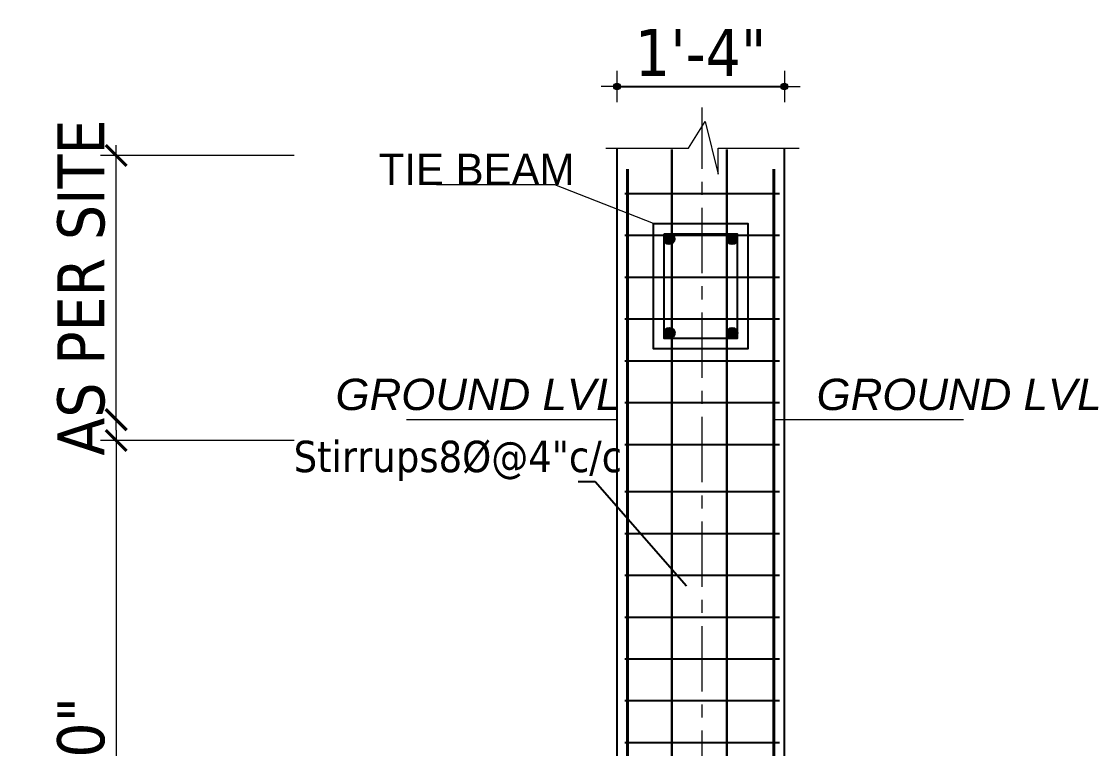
# Model space of a CAD drawing. Header units: inches. Extents: x 130993 to 274375, y -5108 to 103559.
# Drawn here: x 136030.2 to 136236.2, y 50737.7 to 50876.8 of the extents above; entities that cross this region are included whole.
import ezdxf

# ---------------------------------------------------------------- set-up
doc = ezdxf.new("R2010")
doc.units = ezdxf.units.IN
doc.header["$MEASUREMENT"] = 0
doc.header["$PDMODE"] = 2
doc.header["$PDSIZE"] = -3
doc.linetypes.add('CENTER', pattern=[2, 1.25, -0.25, 0.25, -0.25])
for name, color, linetype, lineweight in [('.4', 160, 'Continuous', 40), ('0.2', 43, 'Continuous', 20), ('Center line', 252, 'CENTER', 20), ('DIM', 5, 'Continuous', 9), ('DIMENSION', 142, 'Continuous', 20), ('INDEX LINE', 4, 'Continuous', 13), ('PLAN Stairs', 156, 'Continuous', 25), ('reinforcement', 220, 'Continuous', 30), ('roof', 1, 'Continuous', 20), ('TEXT', 181, 'Continuous', 13)]:
    doc.layers.add(name, color=color, linetype=linetype, lineweight=lineweight)
doc.layers.add('ELEVATION', color=7, linetype='Continuous')
doc.layers.add('STIRRUP', color=10, linetype='Continuous')
doc.styles.add('bimal', font='comic.ttf')
doc.styles.add('TAHOMA', font='tahoma.ttf', dxfattribs={"height": 9})
doc.dimstyles.new('1-4', dxfattribs={"dimscale": 0, "dimtxt": 8, "dimasz": 4, "dimexe": 3, "dimexo": 3, "dimgap": 2, "dimtad": 1, "dimdec": 0, "dimlfac": 0.5, "dimzin": 3, "dimdsep": 46, "dimlunit": 4, "dimtxsty": 'TAHOMA', "dimblk1": 'ARCHTICK', "dimblk2": 'ARCHTICK', "dimsah": 1, "dimcen": 0, "dimdle": 2, "dimclrd": 6, "dimclre": 6, "dimclrt": 7, "dimadec": 0, "dimazin": 0, "dimtfac": 0.333333, "dimtdec": 0, "dimtmove": 1, "dimatfit": 2, "dimfxl": 1, "dimtolj": 1, "dimtzin": 0, "dimlwd": -1, "dimlwe": -1, "dimarcsym": 0})
doc.dimstyles.new('1.4', dxfattribs={"dimscale": 0, "dimtxt": 6, "dimasz": 0.5, "dimexe": 2, "dimexo": 9, "dimgap": 2, "dimtad": 1, "dimdec": 0, "dimlfac": 0.5, "dimzin": 3, "dimdsep": 46, "dimlunit": 4, "dimtxsty": 'TAHOMA', "dimblk": 'DIM', "dimcen": 3, "dimdle": 3, "dimse1": 1, "dimse2": 1, "dimclrd": 256, "dimclre": 256, "dimclrt": 7, "dimadec": 1, "dimazin": 2, "dimtfac": 1, "dimtdec": 0, "dimtix": 1, "dimtofl": 0, "dimtmove": 2, "dimatfit": 3, "dimldrblk": 'ARW', "dimfxl": 1, "dimfrac": 2, "dimtolj": 2, "dimtzin": 0, "dimarcsym": 0})

# ---------------------------------------------------------------- blocks, each defined once
blk = doc.blocks.new('_ArchTick')
at = {"color": 0, "linetype": 'ByBlock', "const_width": 0.15}
blk.add_lwpolyline([(-0.5, -0.5), (0.5, 0.5)], dxfattribs=at)
blk = doc.blocks.new('*D414')
at = {"layer": 'Defpoints', "color": 0, "ltscale": 20}
for p in [(136048.33, 50851.17), (136085.38, 50851.17), (136048.33, 50800.65)]:
    blk.add_point(p, dxfattribs=at)
at = {"layer": 'DIM', "color": 6, "ltscale": 20}
for p, q in [((136048.33, 50798.65), (136048.33, 50853.17)), ((136082.38, 50851.17), (136045.33, 50851.17))]:
    blk.add_line(p, q, dxfattribs=at)
at = {"layer": 'DIM', "color": 6, "ltscale": 20, "xscale": 4, "yscale": 4, "zscale": 4}
for p, rotation in [((136048.33, 50851.17), 90), ((136048.33, 50800.65), 270)]:
    blk.add_blockref('_ArchTick', p, dxfattribs=dict(at, rotation=rotation))
at = {"layer": 'DIM', "color": 7, "ltscale": 20, "insert": (136041.66, 50825.91), "char_height": 9, "attachment_point": 5, "rotation": 90, "style": 'TAHOMA'}
blk.add_mtext('\\A1;AS PER SITE', dxfattribs=at)
blk = doc.blocks.new('DIM')
at = {"layer": 'INDEX LINE'}
h = blk.add_hatch(color=256, dxfattribs=at)
h.paths.add_polyline_path([(0, 1.28), (0, 0), (1.28, 0, 0.414214)])
h.paths.add_polyline_path([(1.28, 0), (0, 0), (0, -1.28, 0.414214)])
h.paths.add_polyline_path([(0, 0), (-1.28, 0, 0.414214), (0, -1.28)])
h.paths.add_polyline_path([(0, 1.28, 0.414214), (-1.28, 0), (0, 0)])
for p, q in [((0, 6), (0, -6)), ((-6, 0), (6, 0))]:
    blk.add_line(p, q, dxfattribs=at)
blk.add_circle((0, 0), 1.28, dxfattribs=at)
blk = doc.blocks.new('*D416')
at = {"layer": 'Defpoints', "color": 0}
for p in [(136176.11, 50864.39), (136144.11, 50852.57), (136176.11, 50852.57)]:
    blk.add_point(p, dxfattribs=at)
at = {"layer": 'PLAN Stairs', "lineweight": -2}
blk.add_line((136144.61, 50864.39), (136175.61, 50864.39), dxfattribs=at)
at = {"layer": 'PLAN Stairs', "lineweight": -2, "xscale": 0.5, "yscale": 0.5, "zscale": 0.5, "rotation": 180}
blk.add_blockref('DIM', (136144.11, 50864.39), dxfattribs=at)
at = {"layer": 'PLAN Stairs', "lineweight": -2, "xscale": 0.5, "yscale": 0.5, "zscale": 0.5}
blk.add_blockref('DIM', (136176.11, 50864.39), dxfattribs=at)
at = {"layer": 'PLAN Stairs', "color": 7, "insert": (136160.11, 50870.9), "char_height": 9, "attachment_point": 5, "style": 'TAHOMA'}
blk.add_mtext('\\A2;1\'-4"', dxfattribs=at)
blk = doc.blocks.new('ARW')
at = {"layer": 'INDEX LINE'}
blk.add_lwpolyline([(10, 0, 0, 6, 0), (0, 0, 0, 0, 0), (10, 0, 0, 0, 0)], format="xyseb", dxfattribs=at)
blk = doc.blocks.new('*D417')
at = {"layer": 'Defpoints', "color": 0, "ltscale": 20}
for p in [(136085.38, 50796.65), (136048.33, 50642.65), (136064.38, 50642.65)]:
    blk.add_point(p, dxfattribs=at)
at = {"layer": 'DIM', "color": 6, "ltscale": 20}
for p, q in [((136048.33, 50798.65), (136048.33, 50640.65)), ((136082.38, 50796.65), (136045.33, 50796.65)), ((136061.38, 50642.65), (136045.33, 50642.65))]:
    blk.add_line(p, q, dxfattribs=at)
at = {"layer": 'DIM', "color": 6, "ltscale": 20, "xscale": 4, "yscale": 4, "zscale": 4}
for p, rotation in [((136048.33, 50796.65), 90), ((136048.33, 50642.65), 270)]:
    blk.add_blockref('_ArchTick', p, dxfattribs=dict(at, rotation=rotation))
at = {"layer": 'DIM', "color": 7, "ltscale": 20, "insert": (136041.64, 50721.65), "char_height": 9, "attachment_point": 5, "rotation": 90, "style": 'TAHOMA'}
blk.add_mtext('\\A1;min. 5\'-0"', dxfattribs=at)

msp = doc.modelspace()

# ---------------------------------------------------------------- hatches: boundary and pattern name
at = {"layer": 'roof'}
for points in [[(136155.11, 50835.2, 1), (136153.11, 50835.2, 1)], [(136167.11, 50835.2, 1), (136165.11, 50835.2, 1)], [(136155.15, 50817.22, 1), (136153.15, 50817.22, 1)], [(136167.13, 50817.2, 1), (136165.13, 50817.2, 1)]]:
    msp.add_hatch(color=256, dxfattribs=at).paths.add_polyline_path(points)

# ---------------------------------------------------------------- linework, layer by layer
at = {"layer": '.4', "ltscale": 20}
for p, q in [((136146.11, 50649.9), (136146.11, 50848.57)), ((136174.11, 50648.65), (136174.11, 50848.57))]:
    msp.add_line(p, q, dxfattribs=at)
at = {"ltscale": 20}
for points in [[(136151.11, 50838.2), (136169.11, 50838.2), (136169.11, 50814.2), (136151.11, 50814.2)], [(136153.11, 50836.2), (136167.11, 50836.2), (136167.11, 50816.2), (136153.11, 50816.2)]]:
    msp.add_lwpolyline(points, close=True, dxfattribs=at)
for centre in [(136154.11, 50835.2), (136166.11, 50835.2), (136154.15, 50817.22), (136166.13, 50817.2)]:
    msp.add_circle(centre, 1, dxfattribs=at)
at = {"layer": '0.2', "ltscale": 20}
for p, q in [((136157.77, 50852.57), (136160.97, 50857.71)), ((136160.97, 50857.71), (136163.45, 50847.6)), ((136141.95, 50852.57), (136157.77, 50852.57)), ((136163.45, 50847.6), (136163.45, 50852.57)), ((136163.45, 50852.57), (136178.97, 50852.57)), ((136132.23, 50845.57), (136109.56, 50845.57)), ((136151.11, 50838.2), (136132.23, 50845.57)), ((136103.85, 50800.65), (136144.11, 50800.65)), ((136174.11, 50800.65), (136210.35, 50800.65)), ((136176.11, 50800.65), (136202.26, 50800.65))]:
    msp.add_line(p, q, dxfattribs=at)
at = {"layer": 'Center line', "ltscale": 10}
msp.add_line((136160.38, 50648.66), (136160.38, 50860.39), dxfattribs=at)
at = {"layer": 'ELEVATION', "ltscale": 20}
for p, q in [((136144.11, 50685.2), (136144.11, 50852.57)), ((136176.11, 50685.2), (136176.11, 50852.57))]:
    msp.add_line(p, q, dxfattribs=at)
at = {"layer": 'reinforcement'}
for p, q in [((136154.61, 50648.65), (136154.61, 50852.33)), ((136165.11, 50648.65), (136165.11, 50852.33))]:
    msp.add_line(p, q, dxfattribs=at)
at = {"layer": 'STIRRUP'}
for p, q in [((136145.59, 50843.92), (136175.17, 50843.92)), ((136145.59, 50835.92), (136175.17, 50835.92)), ((136145.59, 50827.92), (136175.17, 50827.92)), ((136145.59, 50819.92), (136175.17, 50819.92)), ((136145.59, 50811.92), (136175.17, 50811.92)), ((136145.59, 50803.92), (136175.17, 50803.92)), ((136145.59, 50795.92), (136175.17, 50795.92)), ((136145.59, 50786.89), (136175.17, 50786.89)), ((136145.59, 50778.89), (136175.17, 50778.89)), ((136145.59, 50770.89), (136175.17, 50770.89)), ((136145.59, 50762.89), (136175.17, 50762.89)), ((136145.59, 50754.89), (136175.17, 50754.89)), ((136145.59, 50746.89), (136175.17, 50746.89)), ((136145.59, 50738.89), (136175.17, 50738.89))]:
    msp.add_line(p, q, dxfattribs=at)

# ---------------------------------------------------------------- texts
at = {"ltscale": 20, "char_height": 6, "width": 122.8953, "style": 'bimal'}
for s, insert, attachment_point in [('TIE BEAM', (136135.98, 50851.53), 3), ('{\\fArial|b0|i1|c0|p34;GROUND LVL}', (136090.28, 50808.48), 1), ('{\\fArial|b0|i1|c0|p34;GROUND LVL}', (136182.28, 50808.48), 1)]:
    msp.add_mtext(s, dxfattribs=dict(at, insert=insert, attachment_point=attachment_point))
at = {"layer": 'TEXT', "ltscale": 20, "style": 'TAHOMA'}
msp.add_text('Stirrups8%%C@4"c/c', height=6, dxfattribs=at).set_placement((136082.27, 50790.61))

# ---------------------------------------------------------------- dimensions: what is measured, and where the dimension line sits
at = {"layer": 'DIM', "ltscale": 20}
for base, p1, p2, text, picture, middle in [((136048.33, 50851.17), (136048.33, 50800.65), (136085.38, 50851.17), 'AS PER SITE', '*D414', (136048.33, 50825.91)), ((136048.33, 50642.65), (136085.38, 50796.65), (136064.38, 50642.65), 'min. 5\'-0"', '*D417', (136048.33, 50721.65))]:
    dim = msp.add_linear_dim(base=base, p1=p1, p2=p2, angle=90, text=text, dimstyle='1-4', override={"dimscale": 1}, dxfattribs=at)
    dim.commit()
    dim.dimension.update_dxf_attribs({"geometry": picture, "text_midpoint": middle, "dimtype": 160})
at = {"layer": 'PLAN Stairs'}
dim = msp.add_linear_dim(base=(136176.11, 50864.39), p1=(136144.11, 50852.57), p2=(136176.11, 50852.57), dimstyle='1.4', override={"dimscale": 1}, dxfattribs=at)
dim.commit()
dim.dimension.update_dxf_attribs({"geometry": '*D416', "text_midpoint": (136160.11, 50870.9)})

# ---------------------------------------------------------------- leaders
at = {"layer": 'DIMENSION', "ltscale": 10}
msp.add_leader([(136157.43, 50768.8), (136139.96, 50788.74), (136136.71, 50788.74)], dimstyle='1.4', override={"dimscale": 1}, dxfattribs=at)

doc.saveas('drawing.dxf')
